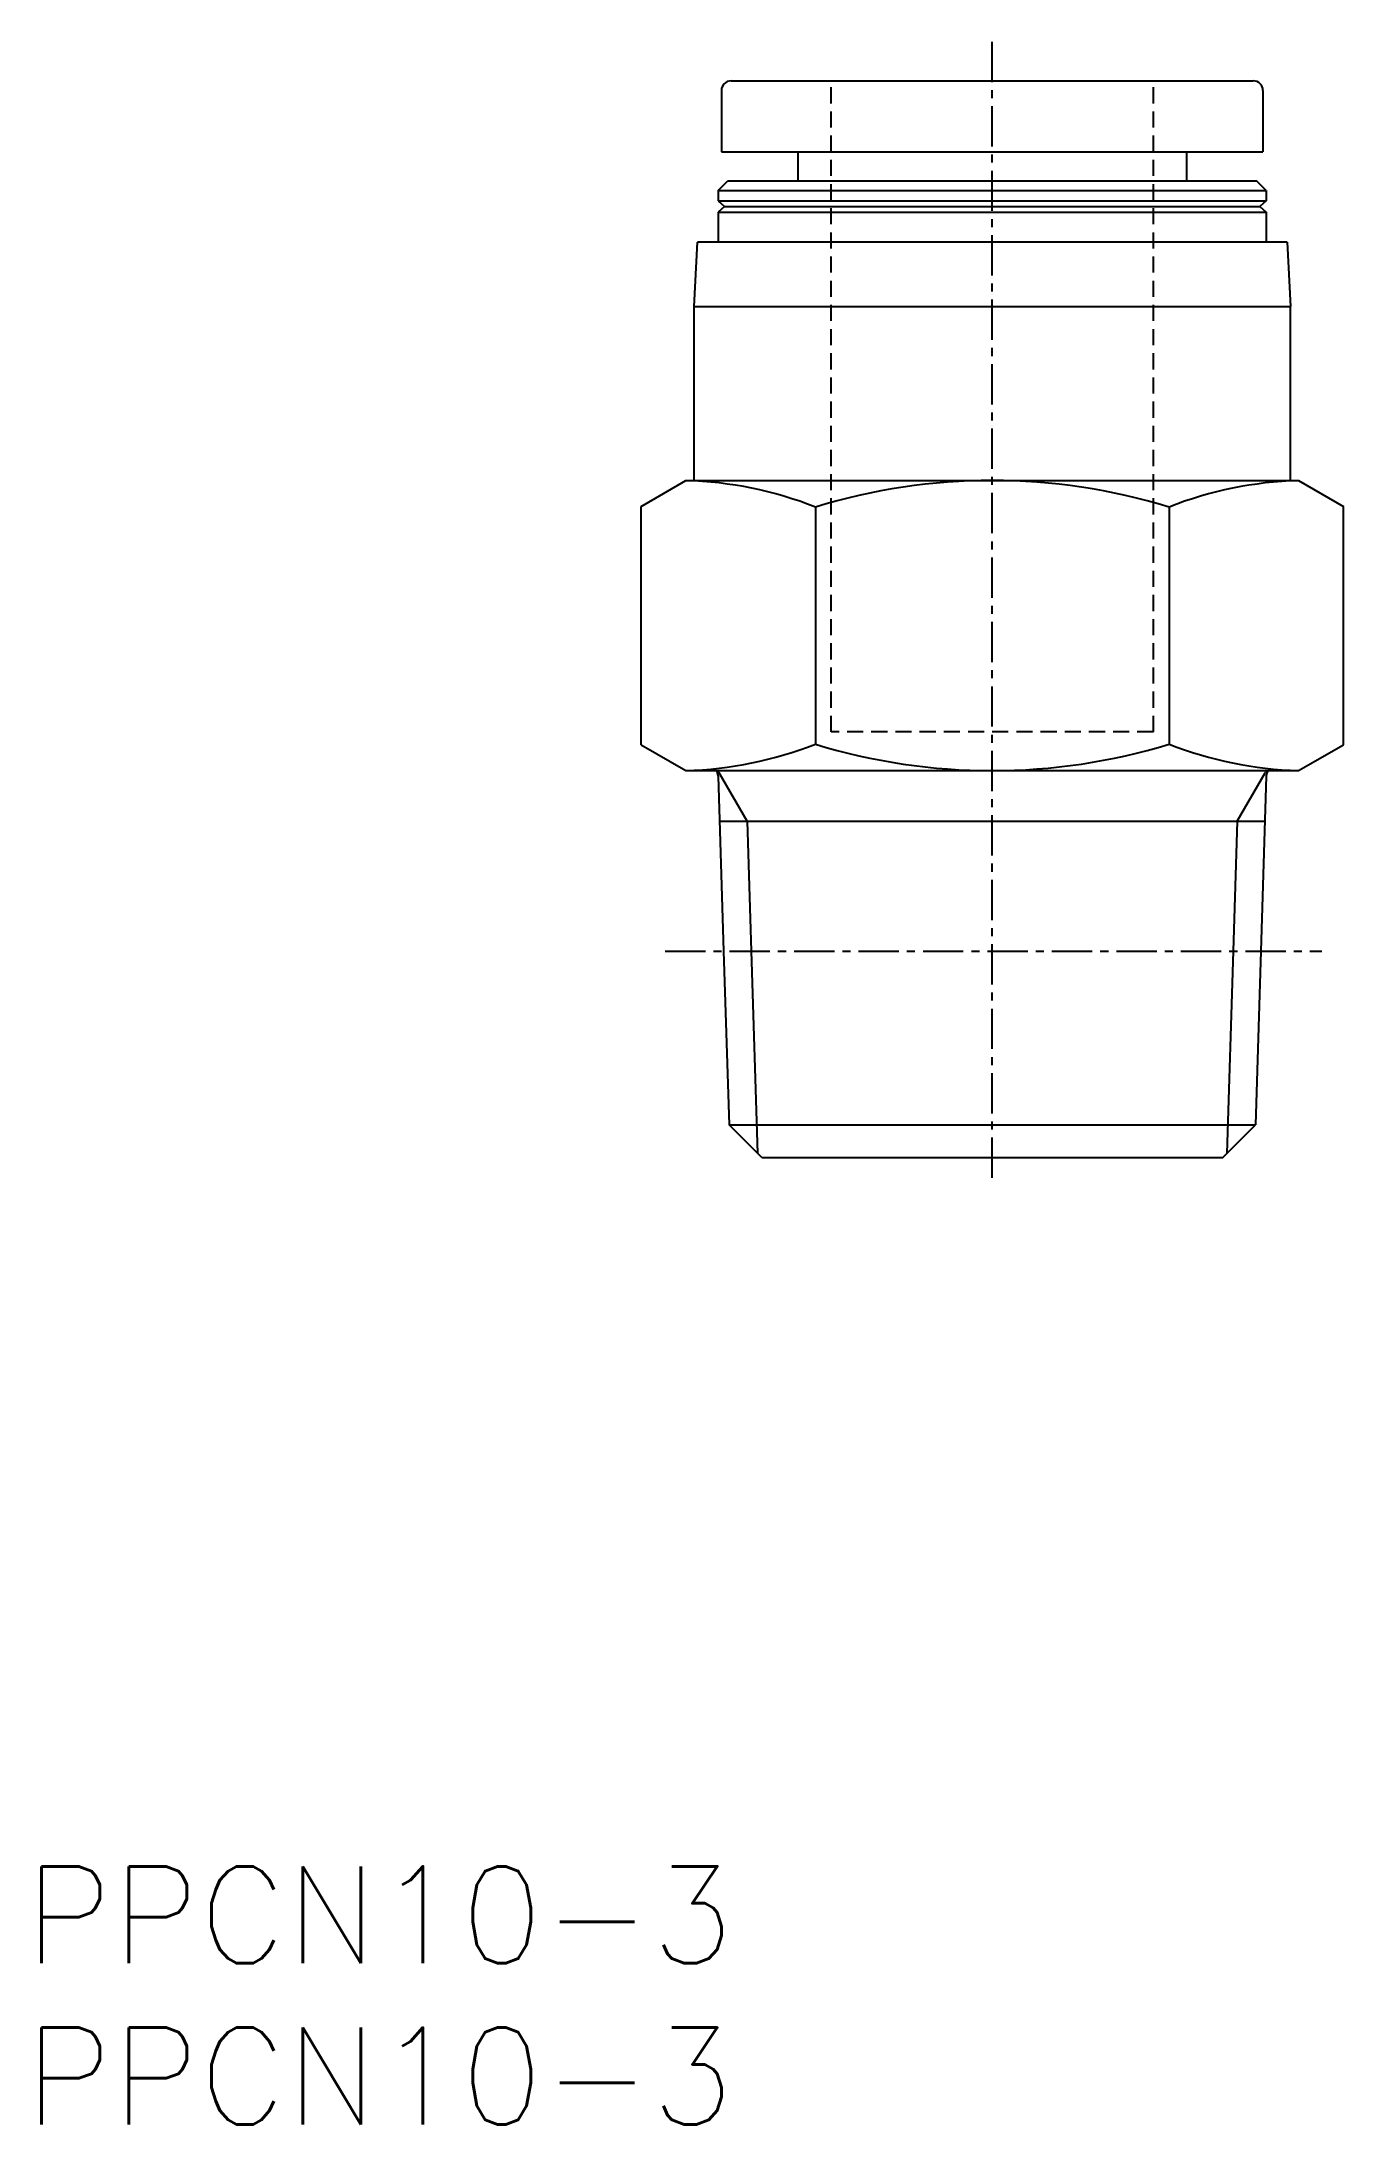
# Model space of a CAD drawing. Extents: x 0.5 to 40.9, y 0 to 64.6.
import ezdxf

# ---------------------------------------------------------------- set-up
doc = ezdxf.new("R2010")
doc.units = 0
doc.linetypes.add('CENTER', pattern=[2, 1.25, -0.25, 0.25, -0.25])
doc.linetypes.add('DASHED', pattern=[0.75, 0.5, -0.25])
doc.layers.get('0').update_dxf_attribs({"linetype": 'CONTINUOUS'})
doc.layers.add('CENTER', color=1, linetype='CENTER')
doc.styles.get("Standard").update_dxf_attribs({"font": 'txt.shx'})

# ---------------------------------------------------------------- blocks, each defined once
blk = doc.blocks.new('*U5')
at = {"color": 7, "linetype": 'CONTINUOUS'}
blk.add_text('PPCN10-3', height=3, dxfattribs=at).set_placement((0, 0))
blk = doc.blocks.new('*U6')
at = {"color": 7, "linetype": 'CONTINUOUS'}
blk.add_text('PPCN10-3', height=3, dxfattribs=at).set_placement((0, 5))

msp = doc.modelspace()

# ---------------------------------------------------------------- linework, layer by layer
at = {"color": 7, "linetype": 'CONTINUOUS'}
for p, q in [((21.9, 63.4), (38.100002, 63.4)), ((21.6, 63.1), (21.6, 61.2)), ((38.400002, 63.1), (38.400002, 61.2)), ((21.6, 61.2), (38.400002, 61.2)), ((23.974998, 61.2), (23.974998, 60.299999)), ((36.025002, 61.2), (36.025002, 60.299999)), ((21.500001, 60), (21.8, 60.299999)), ((21.799999, 60.299999), (38.200001, 60.299999)), ((38.499998, 59.999998), (38.199999, 60.299997)), ((21.5, 59.999996), (21.5, 59.674999)), ((21.5, 59.999996), (38.5, 59.999996)), ((21.5, 59.674999), (38.5, 59.674999)), ((21.500001, 59.674995), (21.699999, 59.499998)), ((21.700005, 59.499998), (21.500003, 59.324996)), ((21.700001, 59.499996), (38.299999, 59.499996)), ((38.299995, 59.499998), (38.499997, 59.324996)), ((38.5, 59.674995), (38.299999, 59.499994)), ((38.5, 59.999996), (38.5, 59.674999)), ((21.5, 59.325), (38.5, 59.325)), ((21.5, 59.325), (21.5, 58.399997)), ((38.5, 59.325), (38.5, 58.399997)), ((20.749999, 56.399997), (20.854815, 58.399999)), ((39.145184, 58.399997), (20.854813, 58.399997)), ((39.145181, 58.399997), (39.249996, 56.399995)), ((20.75, 51), (20.75, 56.399997)), ((20.75, 56.399997), (39.25, 56.399997)), ((39.25, 51), (39.25, 56.399997)), ((19.107693, 50.196152), (20.499998, 51)), ((20.499998, 51), (39.5, 51)), ((39.5, 50.999997), (40.8923, 50.196152)), ((19.107693, 42.803848), (19.107693, 50.196151)), ((24.515175, 50.178291), (24.515175, 42.821708)), ((35.484825, 50.178291), (35.484825, 42.821708)), ((40.892303, 42.803848), (40.892303, 50.196151)), ((19.107694, 42.803846), (20.5, 41.999998)), ((39.499997, 42.000001), (40.892303, 42.803849)), ((20.499996, 42), (39.5, 42)), ((21.497654, 41.833067), (21.669001, 36.399998)), ((22.39742, 40.43252), (21.532629, 41.930383)), ((37.602574, 40.432522), (38.467364, 41.930382)), ((38.502342, 41.833074), (38.330996, 36.399997)), ((21.541422, 40.432518), (38.458576, 40.432518)), ((22.397418, 40.432517), (22.524997, 36.400001)), ((37.602578, 40.432524), (37.474999, 36.4)), ((21.669001, 36.399998), (21.835742, 31.014252)), ((22.524997, 36.400001), (22.719352, 30.130638)), ((37.474999, 36.4), (37.280644, 30.130645)), ((38.330996, 36.399997), (38.164254, 31.014248)), ((21.835737, 31.014259), (38.164257, 31.014259)), ((22.849994, 30), (21.835742, 31.014252)), ((37.150006, 30), (38.164254, 31.014248)), ((22.849994, 30), (37.150006, 30))]:
    msp.add_line(p, q, dxfattribs=at)
at = {"color": 3, "linetype": 'DASHED'}
for p, q in [((25, 43.2), (25, 63.399997)), ((35, 43.2), (35, 63.399997)), ((35, 43.2), (25, 43.2))]:
    msp.add_line(p, q, dxfattribs=at)
at = {"color": 7, "linetype": 'CONTINUOUS'}
for centre, radius, start, end in [((21.9, 63.1), 0.3, 90, 180), ((38.100002, 63.1), 0.3, 0, 90), ((20.136978, 39.005493), 12, 68.601663, 88.26642), ((30, 32.283836), 18.71616, 72.959173, 107.04082), ((39.863022, 39.005493), 12, 91.73358, 111.39834), ((20.136978, 53.994506), 12, 271.73358, 291.39834), ((30, 60.716156), 18.71616, 252.95918, 287.04083), ((39.863022, 53.994506), 12, 248.60166, 268.26642), ((21.1978, 41.823699), 0.3, 1.7898935, 35.991921), ((21.27282, 41.78038), 0.3, 30.000019, 47.05859), ((38.727177, 41.78038), 0.3, 132.94141, 149.99998), ((38.802197, 41.823699), 0.3, 144.00808, 178.21011)]:
    msp.add_arc(centre, radius, start, end, dxfattribs=at)
at = {"layer": 'CENTER', "color": 1, "linetype": 'CENTER'}
for p, q in [((30, 29.363754), (30, 64.616615)), ((19.854134, 36.4), (40.230362, 36.4))]:
    msp.add_line(p, q, dxfattribs=at)

# ---------------------------------------------------------------- block references
at = {"color": 7, "linetype": 'CONTINUOUS'}
for name in ['*U6', '*U5']:
    msp.add_blockref(name, (0, 0), dxfattribs=at)

doc.saveas('drawing.dxf')
